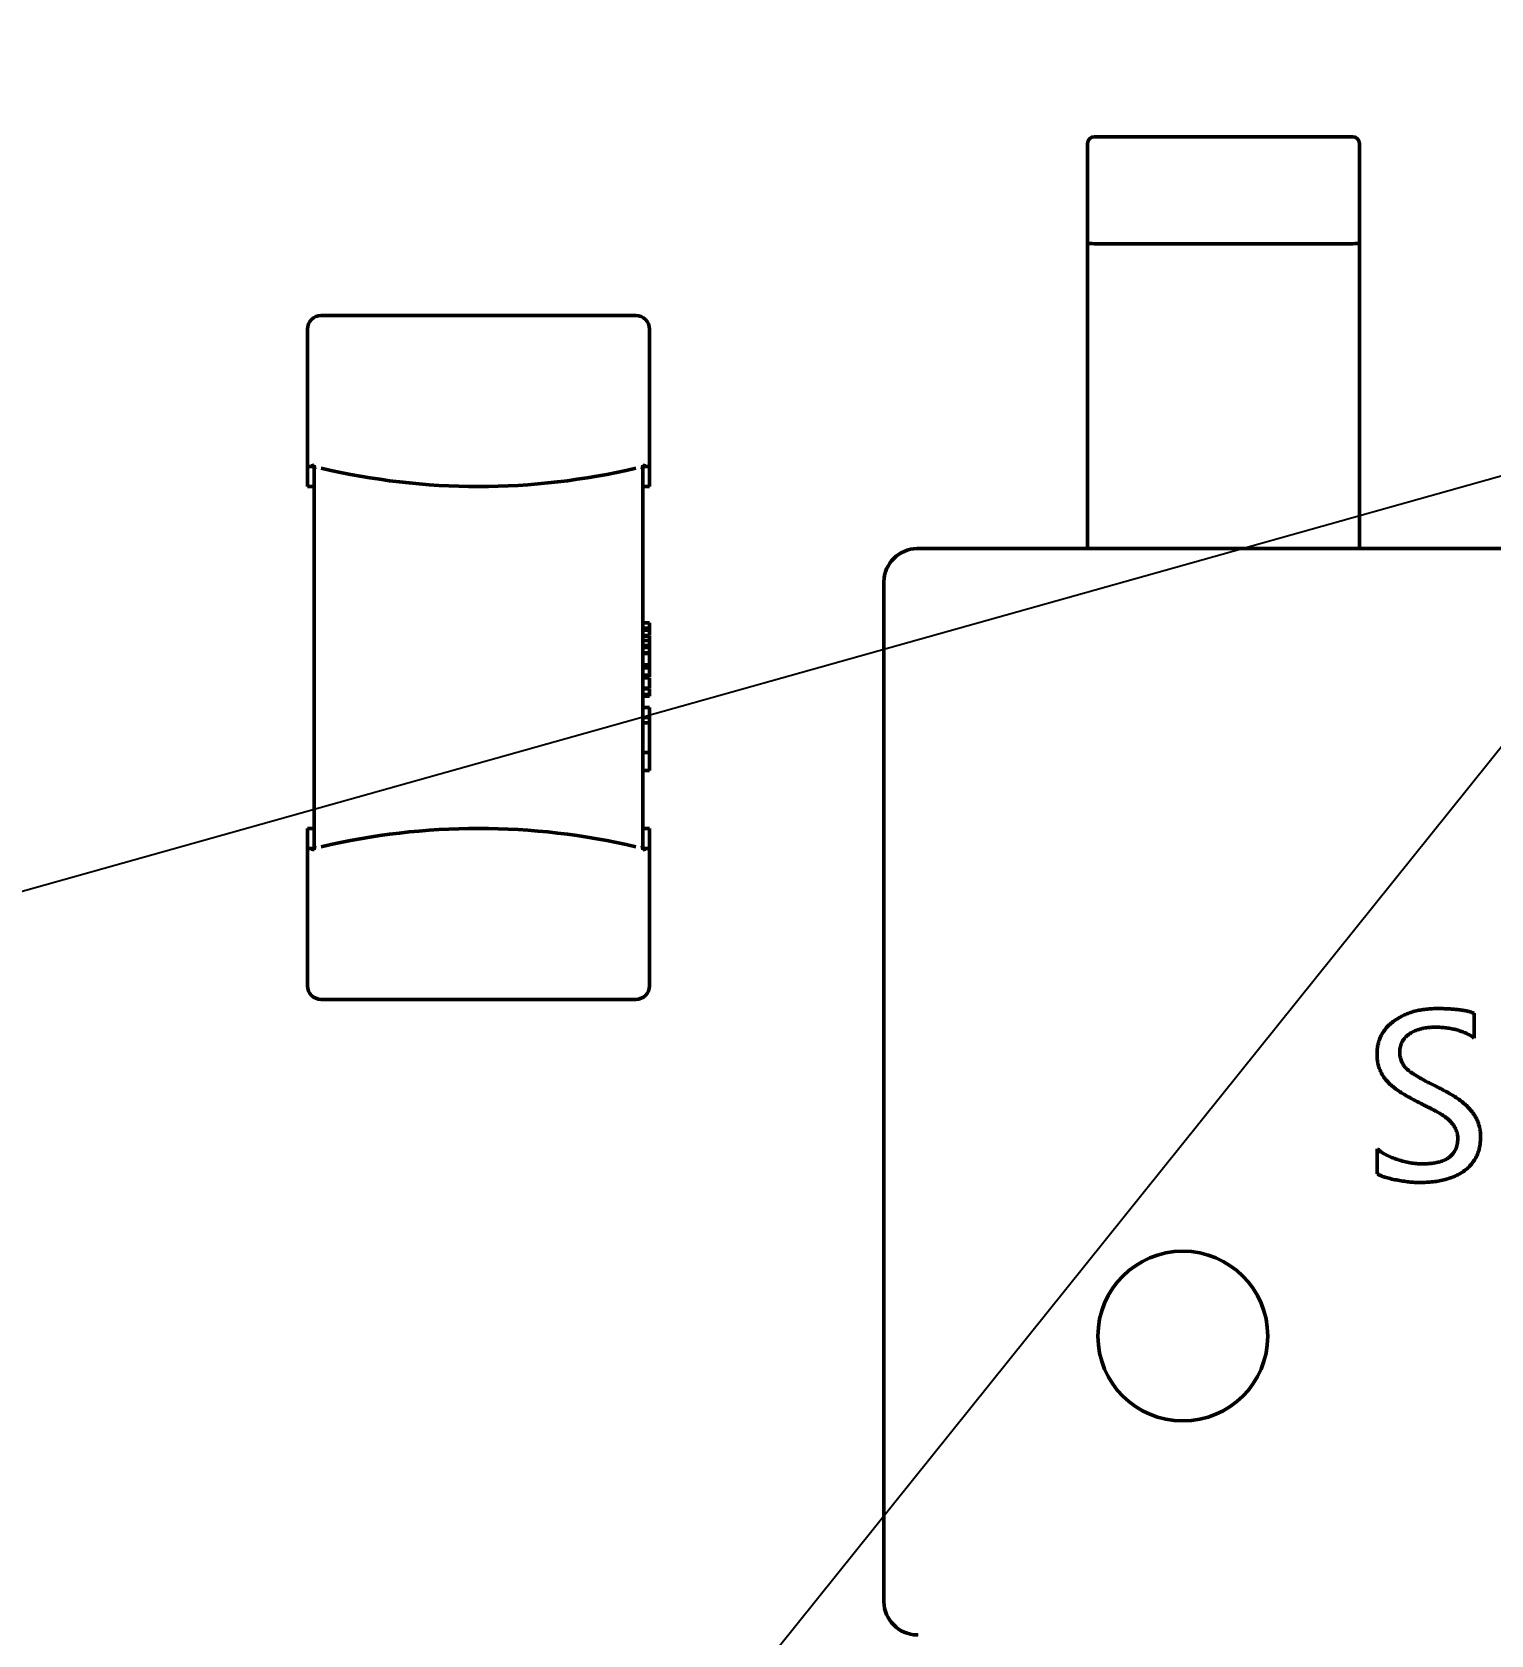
# Model space of a CAD drawing. Header units: millimetres. Extents: x 0 to 420, y 0 to 297.
# Drawn here: x 150.839 to 152.971, y 100.485 to 102.829 of the extents above; entities that cross this region are included whole.
import ezdxf

# ---------------------------------------------------------------- set-up
doc = ezdxf.new("R2010")
doc.units = ezdxf.units.MM
doc.header["$LTSCALE"] = 0.75
doc.layers.add('FD_Dimensions', color=7, linetype='Continuous', lineweight=25)
doc.layers.add('Visible', color=7, linetype='Continuous', lineweight=50)
doc.styles.get("Standard").update_dxf_attribs({"font": 'arial.ttf'})
doc.dimstyles.new('Dim-ISO-25', dxfattribs={"dimtxt": 3.5, "dimasz": 3.5, "dimexe": 2.1, "dimexo": 2.1, "dimgap": 1.4, "dimtad": 1, "dimzin": 12, "dimdsep": 46, "dimtxsty": 'Standard', "dimcen": 0, "dimazin": 3, "dimtp": 0.1, "dimtm": 0.1, "dimtfac": 0.714286, "dimtmove": 0, "dimatfit": 3, "dimfxl": 1, "dimtzin": 12, "dimarcsym": 0})

# ---------------------------------------------------------------- blocks, each defined once
blk = doc.blocks.new('*D38')
at = {"layer": 'Defpoints', "color": 0, "transparency": 16777216}
for p in [(164.34729, 115.945447), (142.445703, 88.644889)]:
    blk.add_point(p, dxfattribs=at)
at = {"layer": 'FD_Dimensions', "color": 0, "lineweight": -2, "transparency": 16777216}
for p, q in [((188.180003, 145.653174), (166.537449, 118.675503)), ((142.445703, 88.644889), (164.34729, 115.945447)), ((140.255544, 85.914833), (138.065386, 83.184777))]:
    blk.add_line(p, q, dxfattribs=at)
at = {"layer": 'FD_Dimensions', "color": 0, "transparency": 16777216}
for points in [[(166.08244, 119.04053), (166.992458, 118.310477), (164.34729, 115.945447)], [(139.800535, 86.27986), (140.710554, 85.549807), (142.445703, 88.644889)]]:
    blk.add_solid(points, dxfattribs=at)
at = {"layer": 'FD_Dimensions', "color": 0, "transparency": 16777216, "insert": (181.973347, 143.165958), "char_height": 3.5, "attachment_point": 5, "rotation": 51.262021}
blk.add_mtext('∅35', dxfattribs=at)
blk = doc.blocks.new('*D39')
at = {"layer": 'Defpoints', "color": 0, "transparency": 16777216}
for p in [(164.467924, 105.405393), (142.325069, 99.184944)]:
    blk.add_point(p, dxfattribs=at)
at = {"layer": 'FD_Dimensions', "color": 0, "lineweight": -2, "transparency": 16777216}
for p, q in [((203.991631, 116.508533), (167.837489, 106.351983)), ((142.325069, 99.184944), (164.467924, 105.405393)), ((138.955505, 98.238353), (135.58594, 97.291763))]:
    blk.add_line(p, q, dxfattribs=at)
at = {"layer": 'FD_Dimensions', "color": 0, "transparency": 16777216}
for points in [[(167.679724, 106.913577), (167.995254, 105.790389), (164.467924, 105.405393)], [(138.79774, 98.799948), (139.11327, 97.676759), (142.325069, 99.184944)]]:
    blk.add_solid(points, dxfattribs=at)
at = {"layer": 'FD_Dimensions', "color": 0, "transparency": 16777216, "insert": (197.508959, 118.099446), "char_height": 3.5, "attachment_point": 5, "rotation": 15.691283}
blk.add_mtext('∅23', dxfattribs=at)

msp = doc.modelspace()

# ---------------------------------------------------------------- linework, layer by layer
at = {"layer": 'Visible', "extrusion": (0, 1, 0)}
for p, q in [((152.382, 102.5207), (152.382, 102.6659)), ((152.7693, 102.6758), (152.392, 102.6758)), ((152.7792, 102.6659), (152.7792, 102.5207)), ((152.382, 102.5195), (152.382, 102.5207)), ((152.382, 102.4698), (152.382, 102.5195)), ((152.392, 102.5194), (152.7693, 102.5194)), ((152.7792, 102.5207), (152.7792, 102.5195)), ((152.7792, 102.5195), (152.7792, 102.4698)), ((152.382, 102.3365), (152.382, 102.4698)), ((152.7792, 102.4698), (152.7792, 102.3365)), ((151.2619, 102.4144), (151.7219, 102.4144)), ((151.2419, 102.1912), (151.2419, 102.3944)), ((151.7419, 102.3944), (151.7419, 102.1912)), ((152.382, 102.3365), (152.382, 102.1235)), ((152.7792, 102.1235), (152.7792, 102.3365)), ((151.2419, 102.1912), (151.2419, 102.1644)), ((151.2446, 102.1936), (151.2446, 102.1955)), ((151.2519, 102.1936), (151.2446, 102.1936)), ((151.2477, 102.1947), (151.2519, 102.1936)), ((151.2519, 102.1955), (151.2519, 102.1936)), ((151.2519, 101.6376), (151.2519, 102.1912)), ((151.7319, 102.1936), (151.7319, 102.1955)), ((151.736, 102.1947), (151.7319, 102.1936)), ((151.7319, 102.1936), (151.7392, 102.1936)), ((151.7319, 102.1912), (151.7319, 101.6376)), ((151.7392, 102.1955), (151.7392, 102.1936)), ((151.7419, 102.1644), (151.7419, 102.1912)), ((151.2519, 102.1644), (151.2419, 102.1644)), ((151.7319, 102.1644), (151.7419, 102.1644)), ((152.382, 102.0737), (152.382, 102.1235)), ((152.7792, 102.1235), (152.7792, 102.0737)), ((152.1338, 102.0737), (154.914, 102.0737)), ((152.0842, 100.5347), (152.0842, 102.0241)), ((151.7419, 101.9649), (151.7319, 101.9649)), ((151.7419, 101.9571), (151.7319, 101.9571)), ((151.7419, 101.9649), (151.7419, 101.9571)), ((151.7419, 101.9571), (151.7419, 101.9543)), ((151.7419, 101.9543), (151.7319, 101.9543)), ((151.7419, 101.9466), (151.7319, 101.9466)), ((151.7419, 101.9455), (151.7319, 101.9455)), ((151.7419, 101.9394), (151.7319, 101.9394)), ((151.7419, 101.9543), (151.7419, 101.9466)), ((151.7419, 101.9455), (151.7419, 101.9424)), ((151.7419, 101.9424), (151.7419, 101.9394)), ((151.7419, 101.9394), (151.7419, 101.9317)), ((151.7419, 101.9317), (151.7319, 101.9317)), ((151.7419, 101.9289), (151.7319, 101.9289)), ((151.7419, 101.9211), (151.7319, 101.9211)), ((151.7419, 101.92), (151.7319, 101.92)), ((151.7419, 101.9317), (151.7419, 101.9289)), ((151.7419, 101.9289), (151.7419, 101.9211)), ((151.7419, 101.9211), (151.7419, 101.92)), ((151.7419, 101.92), (151.7419, 101.9169)), ((151.7419, 101.9169), (151.7419, 101.9092)), ((151.7419, 101.9092), (151.7419, 101.9034)), ((151.7419, 101.9034), (151.7319, 101.9034)), ((151.7419, 101.9003), (151.7319, 101.9003)), ((151.7419, 101.8996), (151.7319, 101.8996)), ((151.7419, 101.8991), (151.7319, 101.8991)), ((151.7419, 101.8887), (151.7319, 101.8887)), ((151.7419, 101.8863), (151.7319, 101.8863)), ((151.7419, 101.8863), (151.7319, 101.8863)), ((151.7419, 101.9034), (151.7419, 101.9003)), ((151.7419, 101.9003), (151.7419, 101.8996)), ((151.7419, 101.8996), (151.7419, 101.8991)), ((151.7419, 101.8991), (151.7419, 101.8887)), ((151.7419, 101.8887), (151.7419, 101.8879)), ((151.7419, 101.8879), (151.7419, 101.8863)), ((151.7419, 101.8846), (151.7319, 101.8846)), ((151.7419, 101.8694), (151.7319, 101.8694)), ((151.7419, 101.8687), (151.7319, 101.8687)), ((151.7419, 101.8685), (151.7319, 101.8685)), ((151.7419, 101.8798), (151.7419, 101.8846)), ((151.7419, 101.8798), (151.7419, 101.8723)), ((151.7419, 101.8723), (151.7419, 101.8694)), ((151.7419, 101.8687), (151.7419, 101.8685)), ((151.7419, 101.8685), (151.7419, 101.8604)), ((151.7419, 101.8604), (151.7319, 101.8604)), ((151.7419, 101.8578), (151.7319, 101.8578)), ((151.7419, 101.8411), (151.7319, 101.8411)), ((151.7419, 101.8604), (151.7419, 101.8578)), ((151.7419, 101.8268), (151.7419, 101.8411)), ((151.7419, 101.8268), (151.7319, 101.8268)), ((151.7419, 101.819), (151.7319, 101.819)), ((151.7419, 101.819), (151.7419, 101.8268)), ((151.7419, 101.7994), (151.7419, 101.819)), ((151.7419, 101.782), (151.7419, 101.7994)), ((151.7419, 101.7756), (151.7319, 101.7756)), ((151.7419, 101.782), (151.7419, 101.7756)), ((151.7419, 101.7756), (151.7419, 101.7723)), ((151.7419, 101.7557), (151.7419, 101.7723)), ((151.7419, 101.7489), (151.7319, 101.7489)), ((151.7419, 101.7489), (151.7419, 101.7557)), ((151.2419, 101.6376), (151.2419, 101.6644)), ((151.2519, 101.6644), (151.2419, 101.6644)), ((151.7319, 101.6644), (151.7419, 101.6644)), ((151.7419, 101.6644), (151.7419, 101.6376)), ((151.2419, 101.4344), (151.2419, 101.6376)), ((151.2446, 101.6333), (151.2446, 101.6352)), ((151.2519, 101.6352), (151.2446, 101.6352)), ((151.2519, 101.6352), (151.2477, 101.6341)), ((151.2519, 101.6352), (151.2519, 101.6333)), ((151.7319, 101.6333), (151.7319, 101.6352)), ((151.7319, 101.6352), (151.7392, 101.6352)), ((151.7319, 101.6352), (151.736, 101.6341)), ((151.7392, 101.6352), (151.7392, 101.6333)), ((151.7419, 101.6376), (151.7419, 101.4344)), ((151.7219, 101.4144), (151.2619, 101.4144)), ((152.9472, 101.3941), (152.9472, 101.3578)), ((152.805, 101.1595), (152.805, 101.1959))]:
    msp.add_line(p, q, dxfattribs=at)
at = {"layer": 'Visible'}
for centre, radius in [((153.3965, 102.2952), 41), ((153.3965, 102.2952), 23.5), ((153.3965, 102.2952), 17.5), ((152.5212, 100.9221), 0.1241)]:
    msp.add_circle(centre, radius, dxfattribs=at)
at = {"layer": 'Visible', "extrusion": (2e-16, 0, -1)}
for radius in [26, 8.5]:
    msp.add_circle((-153.3965, 102.2952), radius, dxfattribs=at)
for centre, radius, start, end in [((-152.392, 102.6659), 0.00993, 0, 90), ((-152.7693, 102.6659), 0.00993, 90, 180), ((-151.7219, 102.3944), 0.02, 90, 180), ((-151.4919, 100.6644), 1, 76.7029, 103.2971), ((-151.2619, 101.4344), 0.02, 270, 0)]:
    msp.add_arc(centre, radius, start, end, dxfattribs=at)
at = {"layer": 'Visible'}
for centre, radius, start, end in [((151.2619, 102.3944), 0.02, 90, 180), ((151.4919, 103.1644), 1, 256.7029, 283.2971), ((152.1338, 102.0241), 0.0496, 91.3486, 178.6514), ((152.1338, 102.0241), 0.0496, 178.6514, 180), ((151.7219, 101.4344), 0.02, 270, 0), ((152.1338, 100.5347), 0.0496, 180, 181.3486), ((152.1338, 100.5347), 0.0496, 181.3486, 268.6514)]:
    msp.add_arc(centre, radius, start, end, dxfattribs=at)
at = {"layer": 'Visible', "extrusion": (2e-16, 0, -1)}
for centre, major_axis, ratio, start_param, end_param in [((151.2618, 102.1916), (0.0199, 0.0004), 0.237102, 3.146497, 3.671518), ((151.2614, 102.1914), (0.0195, 0.0002), 0.24589, 3.937331, 4.203988), ((151.7218, 102.1912), (-0.0201, 0.0001), 0.247774, 2.094096, 2.355045), ((151.722, 102.1916), (-0.0199, 0.0004), 0.237041, 2.611832, 3.136698)]:
    msp.add_ellipse(centre, major_axis=major_axis, ratio=ratio, start_param=start_param, end_param=end_param, dxfattribs=at)
at = {"layer": 'Visible'}
for centre, major_axis, ratio, start_param, end_param in [((151.2618, 101.6372), (-0.0199, 0.0004), 0.237103, 0.004919, 0.529977), ((151.2618, 101.6376), (-0.02, 0.0001), 0.246772, 0.790282, 1.05169), ((151.7223, 101.6374), (0.0195, 0.0002), 0.246079, -1.061747, -0.795365), ((151.722, 101.6372), (0.0199, 0.0004), 0.237116, -0.52997, -0.004909)]:
    msp.add_ellipse(centre, major_axis=major_axis, ratio=ratio, start_param=start_param, end_param=end_param, dxfattribs=at)
for points in [[(152.382, 102.5207), (152.382, 102.5202), (152.3868, 102.5194), (152.392, 102.5194)], [(152.7693, 102.5194), (152.7745, 102.5194), (152.7792, 102.5202), (152.7792, 102.5207)], [(151.2519, 102.1912), (151.2519, 102.1918), (151.2529, 102.1925), (151.2548, 102.1929)], [(151.7289, 102.1929), (151.7308, 102.1925), (151.7319, 102.1918), (151.7319, 102.1912)], [(151.7419, 101.8863), (151.7419, 101.8863), (151.7419, 101.8863), (151.7419, 101.8863)], [(151.2548, 101.6359), (151.2529, 101.6363), (151.2519, 101.637), (151.2519, 101.6376)], [(151.7319, 101.6376), (151.7319, 101.637), (151.7308, 101.6364), (151.7289, 101.6359)]]:
    msp.add_open_spline(points, degree=3, dxfattribs=at)
for points in [[(152.1338, 102.0737), (152.1334, 102.0737), (152.133, 102.0737), (152.1327, 102.0737)], [(152.1327, 100.4851), (152.133, 100.4851), (152.1334, 100.4851), (152.1338, 100.4851)]]:
    msp.add_rational_spline(points, [1, 0.999953830334, 0.999953830334, 1], degree=3, dxfattribs=at)
for points, knots in [([(152.805, 101.3344), (152.805, 101.3369), (152.8052, 101.3417), (152.8064, 101.3488), (152.8083, 101.3556), (152.8111, 101.3619), (152.8146, 101.3678), (152.8189, 101.3734), (152.824, 101.3785), (152.8299, 101.3831), (152.8363, 101.3873), (152.8432, 101.3909), (152.8504, 101.3941), (152.8581, 101.3966), (152.8662, 101.3986), (152.8747, 101.3999), (152.8836, 101.4008), (152.8897, 101.4009), (152.8928, 101.401)], [0, 0, 0, 0, 0.060653, 0.118576, 0.174872, 0.230501, 0.285863, 0.342151, 0.400437, 0.461271, 0.523584, 0.586527, 0.65041, 0.715758, 0.782893, 0.852415, 0.924821, 1, 1, 1, 1]), ([(152.8928, 101.401), (152.8957, 101.401), (152.9015, 101.4009), (152.9099, 101.4006), (152.9176, 101.4001), (152.9247, 101.3993), (152.9313, 101.3984), (152.9371, 101.3972), (152.9425, 101.3959), (152.9457, 101.3947), (152.9472, 101.3941)], [0, 0, 0, 0, 0.162857, 0.313826, 0.454705, 0.583999, 0.703514, 0.811932, 0.911093, 1, 1, 1, 1]), ([(152.8901, 101.3737), (152.8882, 101.3737), (152.8846, 101.3737), (152.8793, 101.3731), (152.8742, 101.3725), (152.8693, 101.3714), (152.8648, 101.3701), (152.8605, 101.3684), (152.8565, 101.3665), (152.8527, 101.3642), (152.8493, 101.3618), (152.8464, 101.359), (152.8439, 101.356), (152.8418, 101.3528), (152.8402, 101.3493), (152.8391, 101.3456), (152.8384, 101.3417), (152.8383, 101.339), (152.8383, 101.3376)], [0, 0, 0, 0, 0.078942, 0.15481, 0.22707, 0.296855, 0.363924, 0.428506, 0.49162, 0.553097, 0.612889, 0.669669, 0.724301, 0.777908, 0.831486, 0.885426, 0.94172, 1, 1, 1, 1]), ([(152.9472, 101.3578), (152.9453, 101.3591), (152.9415, 101.3617), (152.9352, 101.3649), (152.9286, 101.3676), (152.9216, 101.3698), (152.9143, 101.3716), (152.9065, 101.3728), (152.8984, 101.3736), (152.8929, 101.3737), (152.8901, 101.3737)], [0, 0, 0, 0, 0.114758, 0.2313222, 0.3495582, 0.4707109, 0.5958077, 0.7253835, 0.8594267, 1, 1, 1, 1]), ([(152.8656, 101.2639), (152.8627, 101.2654), (152.857, 101.2684), (152.8489, 101.2728), (152.8416, 101.2772), (152.835, 101.2815), (152.8293, 101.2858), (152.8244, 101.2899), (152.8202, 101.294), (152.8168, 101.298), (152.814, 101.3021), (152.8116, 101.3063), (152.8096, 101.3107), (152.8078, 101.3151), (152.8065, 101.3198), (152.8057, 101.3245), (152.8051, 101.3294), (152.805, 101.3327), (152.805, 101.3344)], [0, 0, 0, 0, 0.101218, 0.1948131, 0.2808896, 0.3595816, 0.4317341, 0.4969173, 0.5554482, 0.6080724, 0.6575787, 0.706005, 0.7545941, 0.802755, 0.8509301, 0.8996322, 0.949247, 1, 1, 1, 1]), ([(152.8383, 101.3376), (152.8383, 101.3364), (152.8383, 101.334), (152.8388, 101.3305), (152.8396, 101.3271), (152.8407, 101.3239), (152.8421, 101.321), (152.8438, 101.3181), (152.8458, 101.3155), (152.8482, 101.3129), (152.8511, 101.3104), (152.8547, 101.3078), (152.859, 101.3048), (152.864, 101.3018), (152.8697, 101.2984), (152.8762, 101.2949), (152.8833, 101.2911), (152.8884, 101.2886), (152.891, 101.2873)], [0, 0, 0, 0, 0.0476992, 0.0933299, 0.1378043, 0.1805142, 0.223154, 0.2659119, 0.3082, 0.3518609, 0.400379, 0.4579436, 0.5247273, 0.6007099, 0.6864394, 0.7813453, 0.8857679, 1, 1, 1, 1]), ([(152.891, 101.2873), (152.8939, 101.2858), (152.8996, 101.2831), (152.9076, 101.2787), (152.9151, 101.2745), (152.9217, 101.2701), (152.9278, 101.2658), (152.9331, 101.2615), (152.9378, 101.2571), (152.9418, 101.2528), (152.9453, 101.2483), (152.9482, 101.2438), (152.9507, 101.2391), (152.9527, 101.2343), (152.9544, 101.2293), (152.9555, 101.2242), (152.9562, 101.219), (152.9563, 101.2155), (152.9563, 101.2137)], [0, 0, 0, 0, 0.093453, 0.181071, 0.262935, 0.339629, 0.410448, 0.476498, 0.537118, 0.593587, 0.646899, 0.6987, 0.748988, 0.799163, 0.84876, 0.898466, 0.948729, 1, 1, 1, 1]), ([(152.923, 101.211), (152.923, 101.2127), (152.9229, 101.216), (152.9217, 101.2208), (152.92, 101.2254), (152.9175, 101.2297), (152.9144, 101.2337), (152.9108, 101.2375), (152.9067, 101.2411), (152.9029, 101.2439), (152.8993, 101.2461), (152.8961, 101.248), (152.8923, 101.2502), (152.888, 101.2525), (152.8832, 101.2551), (152.8778, 101.2578), (152.8719, 101.2608), (152.8678, 101.2629), (152.8656, 101.2639)], [0, 0, 0, 0, 0.061437, 0.120786, 0.17953, 0.239084, 0.300046, 0.363684, 0.429064, 0.4976, 0.536227, 0.582213, 0.634304, 0.693521, 0.759646, 0.833192, 0.912881, 1, 1, 1, 1]), ([(152.9563, 101.2137), (152.9562, 101.2111), (152.9561, 101.206), (152.955, 101.1985), (152.9532, 101.1915), (152.9506, 101.185), (152.9473, 101.179), (152.9431, 101.1735), (152.9384, 101.1684), (152.9328, 101.1638), (152.9266, 101.1598), (152.9198, 101.1563), (152.9125, 101.1533), (152.9046, 101.1509), (152.8961, 101.1489), (152.8871, 101.1477), (152.8774, 101.1468), (152.8708, 101.1467), (152.8674, 101.1467)], [0, 0, 0, 0, 0.062415, 0.122007, 0.178761, 0.233716, 0.288177, 0.342409, 0.397668, 0.454217, 0.51307, 0.573206, 0.636042, 0.70162, 0.77022, 0.842718, 0.919223, 1, 1, 1, 1]), ([(152.8711, 101.1739), (152.8732, 101.174), (152.8773, 101.174), (152.8832, 101.1744), (152.8887, 101.1752), (152.8937, 101.1762), (152.8984, 101.1774), (152.9027, 101.179), (152.9066, 101.1809), (152.9101, 101.1831), (152.9131, 101.1856), (152.9158, 101.1883), (152.918, 101.1914), (152.9199, 101.1947), (152.9213, 101.1984), (152.9223, 101.2023), (152.9229, 101.2065), (152.923, 101.2095), (152.923, 101.211)], [0, 0, 0, 0, 0.086747, 0.167816, 0.244172, 0.315274, 0.381558, 0.444292, 0.503784, 0.560047, 0.613818, 0.66639, 0.718166, 0.770103, 0.823988, 0.879349, 0.937999, 1, 1, 1, 1]), ([(152.805, 101.1959), (152.807, 101.1943), (152.8111, 101.191), (152.8183, 101.1869), (152.8264, 101.1832), (152.8352, 101.18), (152.8444, 101.1773), (152.8535, 101.1754), (152.8624, 101.1741), (152.8682, 101.174), (152.8711, 101.1739)], [0, 0, 0, 0, 0.108191, 0.223615, 0.348654, 0.483715, 0.620507, 0.751977, 0.877819, 1, 1, 1, 1]), ([(152.8674, 101.1467), (152.8649, 101.1467), (152.8596, 101.1468), (152.8514, 101.1476), (152.8426, 101.1487), (152.8334, 101.1503), (152.8246, 101.1521), (152.8169, 101.1544), (152.8103, 101.1566), (152.8066, 101.1586), (152.805, 101.1595)], [0, 0, 0, 0, 0.118473, 0.246924, 0.384861, 0.534071, 0.678471, 0.803949, 0.910523, 1, 1, 1, 1])]:
    msp.add_open_spline(points, degree=3, knots=knots, dxfattribs=at)

# ---------------------------------------------------------------- dimensions: what is measured, and where the dimension line sits
at = {"layer": 'FD_Dimensions'}
for p1, p2, override, picture, middle in [((142.4457, 88.6449), (164.3473, 115.9454), {"dimlfac": 1}, '*D38', (184.5356, 141.1104)), ((142.3251, 99.1849), (164.4679, 105.4054), {"dimlfac": 1, "dimclrd": 0, "dimclre": 0}, '*D39', (198.3974, 114.937))]:
    dim = msp.add_diameter_dim_2p(p1=p1, p2=p2, dimstyle='Dim-ISO-25', override=override, dxfattribs=at)
    dim.commit()
    dim.dimension.update_dxf_attribs({"geometry": picture, "text_midpoint": middle, "dimtype": 163})

doc.saveas('drawing.dxf')
